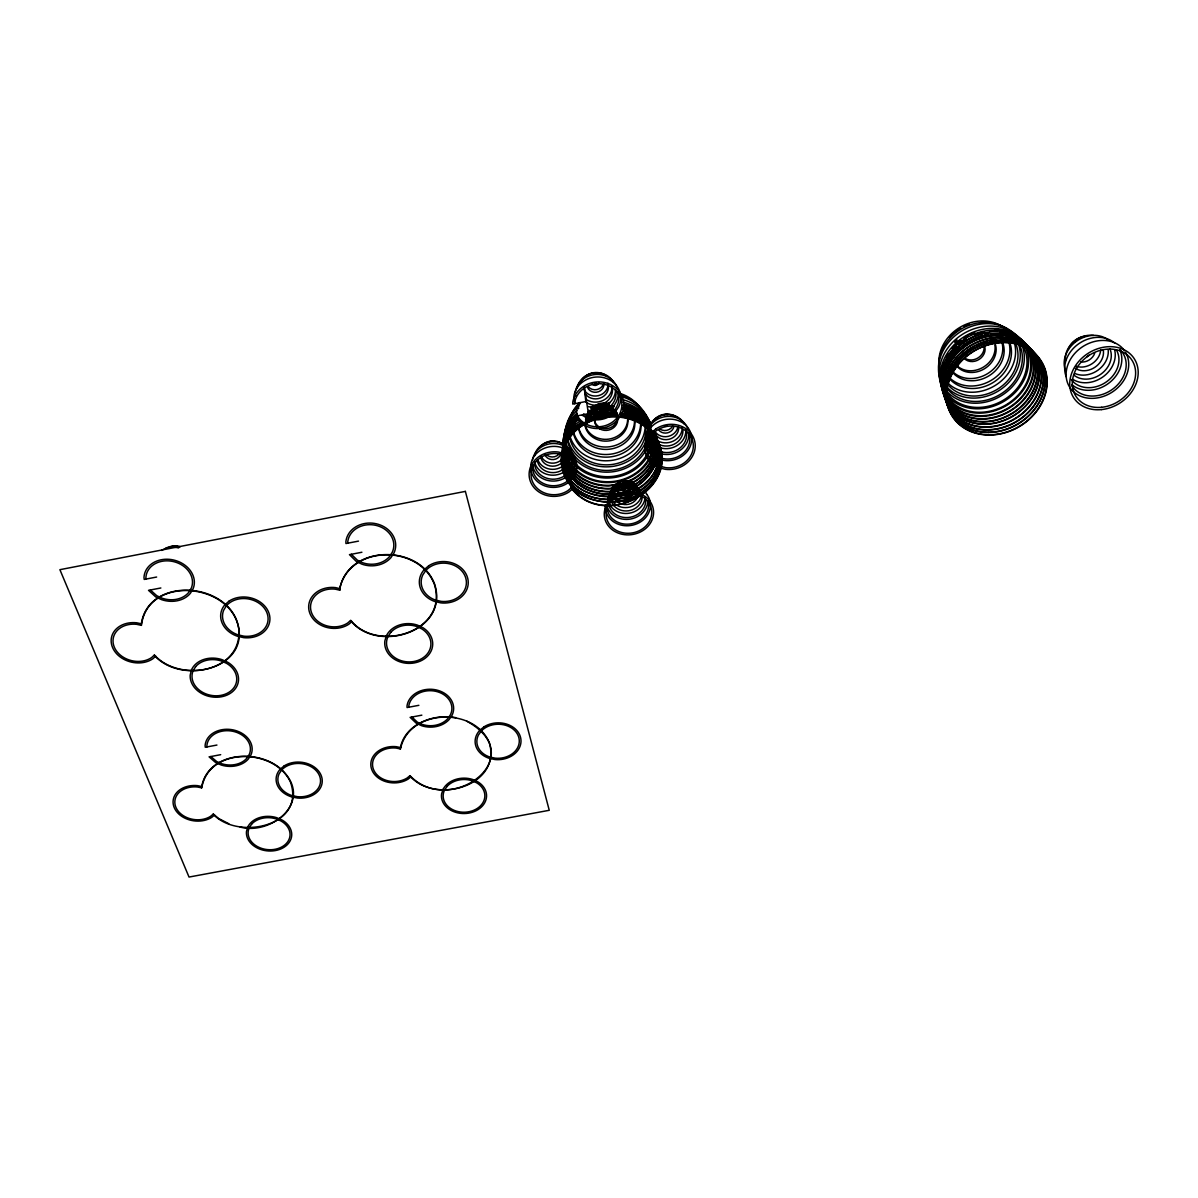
<?xml version="1.0" encoding="UTF-8"?>
<svg xmlns="http://www.w3.org/2000/svg" width="1198" height="1198" viewBox="0 0 1198 1198"><rect width="100%" height="100%" fill="white"/><g stroke="black" fill="none" stroke-linecap="round" stroke-linejoin="round"><path stroke-width="1.5" d="M201.474 787.805C207.314 750.173 263.365 747.477 285.064 773.204C311.27 803.304 270.673 835.395 240.109 827.054M575.429 392.135L575.459 391.357A21.564 19.602 -7.3 0 1 594.717 374.57A21.564 19.602 -7.3 0 1 616.955 386.939M575.879 396.493L575.909 395.714M339.633 590.15C346.417 544.626 419.42 543.023 434.634 584.145C449.714 631.211 377.699 654.273 350.52 620.549M400.192 748.915C404.1 724.281 433.421 713.379 455.689 717.647M571.206 480.069L571.296 487.766L567.897 490.641A23.271 20.606 -3.5 0 1 531.642 479.185A23.271 20.606 -3.5 0 1 557.939 453.713L562.686 454.896C561.757 443.38 568.795 428.165 580.161 421.037M564.048 440.505L564.498 437.21A46.797 41.765 -7.8 0 1 569.155 426.907M563.764 443.065C542.934 512.4 655.98 525.053 661.146 458.19M563.644 445.491C546.992 532.855 694.541 511.022 653.494 431.639M562.686 454.896C570.398 408.099 647.16 402.603 660.203 448.965M656.145 444.982L657.148 449.804M659.484 453.458C657.298 508.865 564.228 512.714 561.817 455.45M660.353 455.974C658.106 511.92 564.093 515.814 561.622 457.995M563.839 444.159L568.646 433.496L575.295 425.53M563.24 446.495L568.151 435.623L576.058 426.159L581.449 422.31M563.614 446.569L568.496 435.787L576.343 426.398M563.045 448.621L568.017 437.659L575.998 428.09L582.707 423.313M563.419 448.711L568.346 437.824L576.268 428.345L583.037 423.523M562.925 450.867C574.486 411.827 634.056 403.621 655.755 438.049M585.508 419.435L598.626 414.358L616.745 412.756L611.519 412.217L598.521 414.014L586.421 418.776L585.747 421.606L598.805 416.17L617.299 414.568L611.819 414.029L598.701 415.841L586.466 420.648L585.403 421.411L585.642 423.658M649.915 424.961L652.625 421.097A19.003 16.967 -12.4 0 1 684.268 424.002M649.436 429.528L647.819 431.834A23.211 20.666 -12.3 0 0 653.584 456.303L658.601 459.044A23.211 20.666 -12.3 0 0 688.491 449.654A23.211 20.666 -12.3 0 0 682.126 422.46A23.211 20.666 -12.3 0 0 651.128 427.132L650.274 428.45L645.887 422.594L635.824 415.691L623.963 411.438M636.243 418.132C641.724 421.367 650.319 427.671 651.832 432.104C644.449 422.295 632.439 416.14 620.339 414.882M155.74 656.175L152.79 658.825A24.978 19.857 13.1 0 1 112.732 647.908A24.978 19.857 13.1 0 1 136.722 622.795L141.454 623.829M351.957 621.552L348.813 624.248A24.559 20.411 7 0 1 309.758 613.077A24.559 20.411 7 0 1 335.41 587.604L340.052 588.667M590.899 410.914L591.288 408.533L597.877 406.436L609.003 404.445L609.348 406.841M587.904 416.365C586.166 411.019 613.81 403.891 613.84 410.734M572.434 489.054L569.005 491.974A25.173 22.283 -3.5 0 1 529.786 479.574A25.173 22.283 -3.5 0 1 558.238 452.02L562.925 453.203M214.532 815.029L211.702 817.395A23.241 17.7 7.9 0 1 174.399 808.006A23.241 17.7 7.9 0 1 197.385 785.633L201.803 786.502M612.373 487.122L615.952 484.112A18.584 16.293 -8.4 0 1 629.893 480.967L631.675 481.416L632.993 485.445L621.792 489.757L609.707 491.435A47.426 42.274 -7.8 0 1 569.155 471.563L564.378 461.544L562.686 450.628M411.124 776.708L408.129 779.119A22.987 18.18 2.2 0 1 371.709 769.475A22.987 18.18 2.2 0 1 396.283 746.683L400.611 747.582M577.706 425.44L581.779 422.535M645.722 499.296A18.659 16.338 -8.4 0 1 623.844 517.416A18.659 16.338 -8.4 0 1 610.276 494.864L612.882 491L612.987 486.598L618.138 485.894L617.973 484.741L619.74 483.872L619.441 481.731L624.787 480.158M591.288 408.533L597.742 406.002L609.003 404.445M588.008 414.059L587.784 412.142L597.937 407.994L610.501 406.257A47.875 42.694 -7.8 0 1 614.11 406.317M588.158 412.292L598.057 408.398L610.486 406.691A47.426 42.274 -7.8 0 1 614.065 406.736M587.619 413.849L598.101 409.731L613.466 408.248M586.556 416.964C595.631 412.756 605.978 409.776 615.892 410.944M631.675 481.416L626.329 483.468L626.165 482.315L623.559 482.659L623.26 480.503L619.441 481.731M582.303 415.317L587.499 418.147A23.586 21.414 -7.3 0 0 615.308 411.798L618.587 407.021A23.586 21.414 -7.3 0 0 604.226 377.774A23.586 21.414 -7.3 0 0 574.022 395.46L574.666 403.711L574.711 402.303A23.78 21.534 -7.3 0 1 605.155 384.498A23.78 21.534 -7.3 0 1 619.636 413.909L616.311 418.701A23.78 21.534 -7.3 0 1 588.293 425.095C581.689 422.37 575.459 416.769 576.687 408.922L578.619 408.548L578.155 404.145L580.356 403.711M156.638 577.032L144.209 579.428L143.985 577.586A25.443 20.755 13.9 0 1 173.47 559.975A25.443 20.755 13.9 0 1 193.178 588.562L190.407 593.265A25.443 20.755 13.9 0 1 161.76 599.719L155.815 596.993L148.522 590.344L160.861 587.978M358.487 541.122L345.952 543.533L345.878 541.661A25.023 21.339 6.8 0 1 376.457 523.811A25.023 21.339 6.8 0 1 394.022 552.892L390.907 557.669A25.023 21.339 6.8 0 1 361.976 564.183L356.255 561.398L349.472 554.644L361.901 552.248M418.866 705.322L407.065 707.539L407.021 705.892A23.391 18.943 1.4 0 1 436.042 689.883A23.391 18.943 1.4 0 1 451.931 715.506L448.936 719.773A23.391 18.943 1.4 0 1 421.666 725.733L416.365 723.307L410.135 717.362L421.846 715.161M216.943 745.051L205.262 747.253L205.113 745.635A23.631 18.449 7.9 0 1 233.041 729.881A23.631 18.449 7.9 0 1 250.921 754.98L248.226 759.158A23.631 18.449 7.9 0 1 221.301 765.058L215.79 762.677L209.096 756.866L220.687 754.68M563.764 463.881L568.631 474.094L576.283 482.719A48.324 43.053 -7.8 0 0 609.932 494.325L609.977 494.325C640.81 495.313 670.041 461.02 653.853 431.744M621.373 413.22C634.67 414.942 646.74 422.909 654.303 433.931M621.208 413.565L634.536 417.533M621.702 415.362C635.03 417.099 647.13 425.065 654.707 436.117M636.048 484.426L630.882 483.138A20.755 18.165 -8.4 0 0 611.294 490.012L609.917 491.959L610.171 493.98M635.15 486.133L630.507 484.98A18.659 16.338 -8.4 0 0 612.897 491.15M562.85 448.037L568.361 450.807A23.091 20.501 -3.5 0 1 571.641 479.619L567.283 483.333A23.091 20.501 -3.5 0 1 537.677 481.806A23.091 20.501 -3.5 0 1 534.652 455.614A23.091 20.501 -3.5 0 1 563.21 448.052L563.27 448.157M588.233 406.541L593.01 407.784A19.303 17.566 -7.3 0 0 607.326 404.52L611.01 401.33A19.303 17.566 -7.3 0 0 615.502 389.949M588.667 410.345L593.474 411.588A19.393 17.626 -7.3 0 0 607.85 408.293L611.549 405.104A19.393 17.626 -7.3 0 0 615.997 392.15M623.439 409.252L635.15 413.46L645.108 420.288L650.963 427.252M623.349 409.581L634.97 413.744L644.853 420.528L650.754 427.551L650.394 425.619L651.727 423.733A21.22 18.928 -12.4 0 1 671.779 416.59A21.22 18.928 -12.4 0 1 687.757 428.48M623.844 411.827L635.599 416.035L644.15 421.891M228.788 823.73L218.635 818.504L213.334 814.011L210.548 816.347A21.489 16.368 7.9 0 1 176.061 807.677A21.489 16.368 7.9 0 1 197.296 786.981L201.773 787.865C208.467 746.803 274.102 747.462 290.38 781.86C306.269 826.246 237.908 840.711 213.139 814.176M563.015 449.894L567.178 452.125A21.235 18.839 -3.5 0 1 573.108 474.408L570.203 478.601A21.235 18.839 -3.5 0 1 545.165 484.247A21.235 18.839 -3.5 0 1 532.781 464.36M562.895 445.207L563.24 444.173L560.874 442.901A18.913 16.832 -3.4 0 0 534.458 456.079M583.516 413.969L588.278 416.56A21.684 19.677 -7.3 0 0 611.235 413.175A21.684 19.677 -7.3 0 0 618.183 392.899M658.121 458.849L660.577 466.366M466.921 721.271C532.361 757.361 449.654 817.62 410.001 775.66L407.05 778.056A21.25 16.802 2.2 0 1 373.372 769.131A21.25 16.802 2.2 0 1 396.104 748.061L400.476 748.975C408.503 708.872 474.363 706.266 489.443 742.94C501.498 786.128 435.039 804.981 409.806 775.825M154.243 655.201C181.617 686.604 255.114 668.08 236.231 619.231C219.698 580.371 146.426 578.679 141.139 625.296M571.296 487.766C605.948 532.226 688.101 485.085 653.764 433.332M571.057 487.96C605.289 532.376 688.506 485.729 653.958 434.11M650.394 426.203L644.15 418.761A47.426 42.274 -7.8 0 0 622.9 407.934M647.923 425.664L650.274 428.45M652.895 433.376L655.051 435.937M651.053 425.095L643.715 416.335A47.291 42.2 -7.8 0 0 622.526 405.538M650.679 425.844L644.479 418.461A47.875 42.694 -7.8 0 0 623.02 407.53M210.848 756.537L216.748 761.584L221.855 763.77A21.849 17.057 7.9 0 0 246.758 758.319L249.259 754.455A21.849 17.057 7.9 0 0 232.712 731.259A21.849 17.057 7.9 0 0 206.88 745.8L206.999 746.923M150.394 589.985L156.818 595.75L162.329 598.281A23.526 19.183 13.9 0 0 188.82 592.306L191.381 587.948A23.526 19.183 13.9 0 0 173.156 561.518A23.526 19.183 13.9 0 0 145.886 577.795L146.036 579.068M411.902 717.018L417.398 722.184L422.31 724.431A21.639 17.521 1.4 0 0 447.543 718.905L450.313 714.966A21.639 17.521 1.4 0 0 435.608 691.276A21.639 17.521 1.4 0 0 408.788 706.071L408.803 707.224M351.358 554.285L357.333 560.14L362.635 562.716A23.136 19.737 6.8 0 0 389.41 556.696L392.27 552.278A23.136 19.737 6.8 0 0 376.022 525.383A23.136 19.737 6.8 0 0 347.749 541.885L347.809 543.173M578.155 404.145L579.203 405.897M564.438 456.483L569.14 466.366A46.677 41.69 -7.8 0 0 609.063 485.969L620.953 484.321L632.095 480.024A46.677 41.69 -7.8 0 0 655.935 443.859L654.617 433.062M563.929 461.649L570.128 473.465L570.338 478.406M654.048 431.894L655.546 435.308L656.863 446.24L654.992 457.157A47.291 42.2 -7.8 0 1 632.709 482.854L621.433 487.212L609.378 488.874A47.291 42.2 -7.8 0 1 568.93 469.032L564.168 459.029L562.761 449.954M565.231 453.892L564.408 450.463L565.142 456.782A12.384 11.037 -3.4 0 1 552.622 466.202A12.384 11.037 -3.4 0 1 540.627 456.528M584.354 387.268L588.413 413.684L575.429 416.215L581.839 423.613L587.484 426.698A25.712 23.286 -7.3 0 0 617.794 419.779L621.373 414.598A25.712 23.286 -7.3 0 0 605.724 382.776A25.712 23.286 -7.3 0 0 572.794 402.049L572.734 404.085L585.822 401.54L584.205 387.343M655.815 442.302L653.539 431.175M658.421 456.977L657.238 452.245M651.832 432.104L652.251 434.365M650.514 428.09L650.978 430.561M640.196 493.516L640.586 495.882M639.867 493.336L638.744 488.29L637.576 487.586A22.702 19.827 -8.4 0 0 610.486 493.696L608.06 497.245L608.524 505.167M636.782 489.084L635.629 484.321L633.547 485.579M562.506 452.485L564.108 463.791L568.945 473.929L576.538 482.495A47.995 42.769 -7.8 0 0 609.977 494.01C637.501 494.235 664.441 468.074 656.848 439.741M562.027 452.769C561.802 518.12 671.958 505.556 657.702 442.272M562.027 457.98C565.471 523.346 675.971 505.631 658.121 442.167M563.704 446.105L565.127 456.303L569.754 466.037A45.958 41.046 -7.8 0 0 609.063 485.34L620.789 483.722L631.75 479.5A45.958 41.046 -7.8 0 0 655.216 443.874L653.913 433.242M563.345 449.445L564.647 458.909L569.35 468.807A46.797 41.765 -7.8 0 0 609.378 488.44L621.313 486.792L632.469 482.48A46.797 41.765 -7.8 0 0 654.527 457.052L656.369 446.255L655.051 435.428M617.299 414.568L617.629 416.814M616.745 412.756L617.075 414.897M616.521 413.085L616.146 410.644C605.619 409.252 594.897 412.426 585.582 417.174L585.867 419.629M613.121 408.548L612.852 406.646L609.932 406.332M608.374 404.984L608.21 403.756L597.712 405.209L591.887 407.5L592.037 408.728M609.932 494.325L610.276 496.99M656.444 437.644C664.036 465.917 637.171 492.049 609.692 491.824A47.875 42.694 -7.8 0 1 568.75 471.772L567.702 460.002M655.995 437.764L657.328 448.711L655.456 459.658A47.426 42.274 -7.8 0 1 633.098 485.4M562.97 445.536L563.135 447.498L564.018 437.105A47.291 42.2 -7.8 0 1 576.268 417.623M648.193 429.812A40.822 36.644 -7.8 0 1 612.478 466.441A40.822 36.644 -7.8 0 1 568.151 440.864M568.062 421.831A40.822 36.644 -7.8 0 1 578.634 404.969M620.19 394.951A40.822 36.644 -7.8 0 1 644.719 414.298M648.582 428.495A40.987 36.734 -7.8 0 1 612.957 470.02A40.987 36.734 -7.8 0 1 567.403 439.696M627.647 417.922A21.654 19.497 -7.8 0 1 608.973 440.924A21.654 19.497 -7.8 0 1 584.759 423.837M627.632 419.54A21.624 19.468 -7.8 0 1 608.719 439.127A21.624 19.468 -7.8 0 1 585.208 425.41M615.922 412.846A11.591 10.438 -7.8 0 1 608.764 428.285A11.591 10.438 -7.8 0 1 594.283 418.491M645.797 426.248A38.546 34.592 -7.8 0 1 612.193 464.465A38.546 34.592 -7.8 0 1 569.499 436.776M634.73 420.199A28.363 25.502 -7.8 0 1 609.168 449.235A28.363 25.502 -7.8 0 1 578.364 426.278M634.521 421.187A28.288 25.457 -7.8 0 1 609.767 446.734A28.288 25.457 -7.8 0 1 579.023 428.839M650.694 429.902A42.948 38.501 -7.8 0 1 613.196 471.727A42.948 38.501 -7.8 0 1 565.755 441.628M565.097 433.257A42.948 38.501 -7.8 0 1 577.601 407.14M621.343 396.598A42.948 38.501 -7.8 0 1 649.556 423.283A45.958 41.046 -7.8 0 0 638.609 411.738M651.083 430.921A43.158 38.621 -7.8 0 1 613.81 476.25A43.158 38.621 -7.8 0 1 565.636 442.706M653.015 434.125A44.685 39.998 -7.8 0 1 613.99 477.568A44.685 39.998 -7.8 0 1 564.632 446.33M563.914 439.381A44.685 39.998 -7.8 0 1 576.957 410.48M622.226 399.443A44.685 39.998 -7.8 0 1 650.739 423.912M652.925 432.523A44.865 40.103 -7.8 0 1 615.458 481.147A44.865 40.103 -7.8 0 1 564.408 446.495M570.143 422.639A44.865 40.103 -7.8 0 1 577.316 414.029M635.314 408.323A44.865 40.103 -7.8 0 1 648.238 421.127M653.853 432.313A45.824 40.957 -7.8 0 1 625.221 479.47A45.824 40.957 -7.8 0 1 569.514 463.312L564.902 453.593L563.27 443.035A45.824 40.957 -7.8 0 1 576.642 413.43M623.065 402.109A45.824 40.957 -7.8 0 1 650.843 423.852M563.854 440.325A45.958 41.046 -7.8 0 1 564.528 436.746M564.992 434.994A45.958 41.046 -7.8 0 1 569.559 424.856M572.389 420.887A45.958 41.046 -7.8 0 1 575.714 417.189M591.183 406.961A45.958 41.046 -7.8 0 1 609.812 403.082M623.484 404.699A45.958 41.046 -7.8 0 1 631.466 407.575M632.948 408.308A45.958 41.046 -7.8 0 1 635.853 409.926M564.228 439.576A47.426 42.274 -7.8 0 1 568.092 430.561M568.945 429.139A47.426 42.274 -7.8 0 1 576.523 420.049M562.805 443.919A46.677 41.69 -7.8 0 1 576.388 415.586M597.577 404.115A46.677 41.69 -7.8 0 1 604.526 402.798M623.694 404.07A46.677 41.69 -7.8 0 1 650.185 422.984M570.053 425.545A46.797 41.765 -7.8 0 1 576.627 417.937M624.068 406.392A46.797 41.765 -7.8 0 1 649.75 424.002M563.779 439.486A47.875 42.694 -7.8 0 1 576.193 419.764M563.959 441.583A47.995 42.769 -7.8 0 1 575.16 423.029M563.629 441.553A48.324 43.053 -7.8 0 1 578.814 419.375M618.168 391.926A21.564 19.602 -7.3 0 1 613.211 406.332L609.093 409.866A21.564 19.602 -7.3 0 1 587.784 412.142M640.975 422.774A34.233 30.759 -7.8 0 1 611.145 456.797A34.233 30.759 -7.8 0 1 573.213 432.134M640.66 423.418A34.128 30.699 -7.8 0 1 610.8 454.162A34.128 30.699 -7.8 0 1 573.707 432.658M645.228 425.904A38.366 34.487 -7.8 0 1 611.654 460.406A38.366 34.487 -7.8 0 1 569.978 436.297M569.904 418.387A38.366 34.487 -7.8 0 1 579.847 402.513M620.474 393.573A38.366 34.487 -7.8 0 1 639.433 407.11M640.436 408.653A38.366 34.487 -7.8 0 1 642.203 411.857M603.912 383.659A8.476 7.742 -7.4 0 1 587.544 387.418M602.834 385.157A8.461 7.712 -7.4 0 1 588.293 386.699M598.82 382.596A3.714 3.384 -7.4 0 1 592.141 384.124M612.073 386.969A16.263 14.81 -7.3 0 1 603.403 400.282A16.263 14.81 -7.3 0 1 586.646 399.743M581.06 381.503A16.263 14.81 -7.3 0 1 606.248 375.723M608.419 386.056A12.639 11.516 -7.3 0 1 600.213 398.08A12.639 11.516 -7.3 0 1 585.567 394.277M577.211 387.912A19.303 17.566 -7.3 0 1 593.609 372.982A19.303 17.566 -7.3 0 1 613.705 382.551M611.968 386.19A16.308 14.855 -7.3 0 1 605.05 402.708A16.308 14.855 -7.3 0 1 585.867 402.094M608 383.225A12.594 11.486 -7.4 0 1 598.266 395.684A12.594 11.486 -7.4 0 1 583.696 388.811M594.313 373.087A12.594 11.486 -7.4 0 1 597.607 373.132M596.14 382.866A3.699 3.384 -7.4 0 1 595.211 383.075M1125.581 352.332A32.945 27.09 -33.1 0 1 1095.856 398.125A32.945 27.09 -33.1 0 1 1070.742 358.846A32.945 27.09 -33.1 0 1 1124.637 350.834M1108.165 349.606A22.612 18.689 -33.5 0 1 1098.012 370.137A22.612 18.689 -33.5 0 1 1075.025 373.536M1065.471 361.017A22.612 18.689 -33.5 0 1 1093.624 335.44M1089.177 354.982A11.74 9.719 -33.8 0 1 1086.781 356.854M1074.351 342.074A11.74 9.719 -33.8 0 1 1076.762 340.172M1103.178 349.606A17.581 14.526 -33.5 0 1 1094.897 367.292A17.581 14.526 -33.5 0 1 1075.355 368.22M1100.707 349.921A17.491 14.481 -33.7 0 1 1076.238 366.303M1068.302 349.412A17.491 14.481 -33.7 0 1 1085.103 336.234M1094.732 353.215A11.785 9.749 -33.7 0 1 1080.596 361.961M1119.711 349.636A30.07 24.784 -33.3 0 1 1108.42 383.45A30.07 24.784 -33.3 0 1 1071.955 384.693M1066.295 376.906A30.07 24.784 -33.3 0 1 1078.859 343.661A30.07 24.784 -33.3 0 1 1114.799 343.182M1116.341 349.816A27.045 22.283 -33.3 0 1 1105.455 382.521A27.045 22.283 -33.3 0 1 1071.132 379.407M1114.784 350.505A26.88 22.193 -33.4 0 1 1102.549 377.16A26.88 22.193 -33.4 0 1 1073.049 379.466M1065.606 370.736A26.88 22.193 -33.4 0 1 1076.089 341.52A26.88 22.193 -33.4 0 1 1107.791 339.633M1109.842 348.723A22.717 18.749 -33.4 0 1 1100.977 374.105A22.717 18.749 -33.4 0 1 1073.603 374.884M1120.325 349.831A30.279 24.888 -33.1 0 1 1112.687 389.14A30.279 24.888 -33.1 0 1 1071.731 385.486M1014.796 341.131A50.975 43.038 -30.3 0 1 1039.4 395.849A50.975 43.038 -30.3 0 1 976.49 428.57A50.975 43.038 -30.3 0 1 947.903 375.932M948.546 374.285A50.975 43.038 -30.3 0 1 953.743 364.671M954.806 363.159A50.975 43.038 -30.3 0 1 975.007 345.952M976.505 345.204A50.975 43.038 -30.3 0 1 987.541 341.116M989.144 340.711A50.975 43.038 -30.3 0 1 995.673 339.618M1000.54 339.319A50.975 43.038 -30.3 0 1 1013.104 340.681M944.833 382.042A50.376 42.574 -30.4 0 1 1019.109 341.475A50.376 42.574 -30.4 0 1 1019.124 415.766A50.376 42.574 -30.4 0 1 944.833 395.22M1014.571 342.314A51.514 43.457 -30.2 0 1 1029.307 414.957A51.514 43.457 -30.2 0 1 948.502 407.41A51.514 43.457 -30.2 0 1 1000.255 340.981M1003.729 340.936A51.514 43.457 -30.2 0 1 1012.834 341.924M1020.711 341.145A49.852 42.17 -30.4 0 1 1014.047 415.227A49.852 42.17 -30.4 0 1 943.44 389.44M943.605 381.219A49.852 42.17 -30.4 0 1 946.645 369.673M947.319 368.071A49.852 42.17 -30.4 0 1 1002.816 335.65M1006.335 336.099A49.852 42.17 -30.4 0 1 1019.258 340.352M1018.435 343.976A42.394 36.12 -31.1 0 1 998.563 390.862A42.394 36.12 -31.1 0 1 947.528 387.763M939.112 371.155A42.394 36.12 -31.1 0 1 961.859 328.671A42.394 36.12 -31.1 0 1 1009.6 330.977M1015.829 343.796A40.028 34.098 -31.1 0 1 998.084 388.826A40.028 34.098 -31.1 0 1 949.295 386.25M1010.079 343.512A35.551 30.324 -31.2 0 1 993.022 382.581A35.551 30.324 -31.2 0 1 950.448 379.766M1002.651 342.493A29.456 25.143 -31.3 0 1 989.383 375.558A29.456 25.143 -31.3 0 1 953.593 373.506M1009.001 342.688A35.446 30.264 -31.3 0 1 990.746 380.62A35.446 30.264 -31.3 0 1 949.101 377.325M949.475 337.716A35.446 30.264 -31.3 0 1 960.706 328.072M964.001 326.335A35.446 30.264 -31.3 0 1 969.227 324.314M1014.571 343.601A39.848 33.993 -31.2 0 1 994.909 385.636A39.848 33.993 -31.2 0 1 948.516 383.719M939.322 366.858A39.848 33.993 -31.2 0 1 959.478 327.623A39.848 33.993 -31.2 0 1 1003.639 327.533M1027.345 347.18A47.725 40.462 -30.6 0 1 1007.952 408.114A47.725 40.462 -30.6 0 1 945.267 395.669M944.518 394.097A47.725 40.462 -30.6 0 1 942.721 389.08M941.957 385.606A47.725 40.462 -30.6 0 1 944.608 363.608M945.986 360.538A47.725 40.462 -30.6 0 1 956.259 346.492M958.894 344.081A47.725 40.462 -30.6 0 1 966.202 338.794M974.244 334.736A47.725 40.462 -30.6 0 1 979.35 332.954M981.057 332.475A47.725 40.462 -30.6 0 1 984.516 331.696M989.758 330.977A47.725 40.462 -30.6 0 1 996.646 330.858M1004.972 332.086A47.725 40.462 -30.6 0 1 1022.763 341.729M1030.31 349.382A49.253 41.69 -30.5 0 1 1007.563 415.691A49.253 41.69 -30.5 0 1 943.59 392.3M943.23 390.503A49.253 41.69 -30.5 0 1 960.736 347.705M962.159 346.522A49.253 41.69 -30.5 0 1 981.851 336.219M983.618 335.74A49.253 41.69 -30.5 0 1 987.182 334.931M990.806 334.362A49.253 41.69 -30.5 0 1 1003.235 334.392M1008.312 335.335A49.253 41.69 -30.5 0 1 1026.656 345.264M1029.441 348.932A48.609 41.181 -30.6 0 1 1010.558 410.39A48.609 41.181 -30.6 0 1 946.675 399.833M945.836 398.275A48.609 41.181 -30.6 0 1 942.467 388.047M942.452 375.303A48.609 41.181 -30.6 0 1 944.563 367.232M945.177 365.645A48.609 41.181 -30.6 0 1 950.119 356.465M951.137 355.027A48.609 41.181 -30.6 0 1 982.3 333.957M984.052 333.538A48.609 41.181 -30.6 0 1 989.383 332.61M999.926 332.445A48.609 41.181 -30.6 0 1 1006.664 333.568M1008.282 334.002A48.609 41.181 -30.6 0 1 1026.042 344.665M1028.962 348.289A48.474 41.091 -30.6 0 1 986.373 416.05A48.474 41.091 -30.6 0 1 946.794 357.588A48.474 41.091 -30.6 0 1 1026.926 345.279M945.387 398.515A49.118 41.616 -30.6 0 1 993.367 331.816A49.118 41.616 -30.6 0 1 1027.57 394.936A49.118 41.616 -30.6 0 1 946.24 400.087M1025.832 346.776A46.602 39.549 -30.7 0 1 1006.829 404.34A46.602 39.549 -30.7 0 1 946.48 395.639M941.568 370.362A46.602 39.549 -30.7 0 1 943.455 363.114M946.24 356.854A46.602 39.549 -30.7 0 1 947.932 353.949M951.946 348.453A46.602 39.549 -30.7 0 1 960.796 340.082M963.701 338.061A46.602 39.549 -30.7 0 1 968.254 335.38M969.811 334.586A46.602 39.549 -30.7 0 1 974.693 332.52M994.909 329.375A46.602 39.549 -30.7 0 1 998.234 329.675M1003.04 330.573A46.602 39.549 -30.7 0 1 1011.711 333.793M1019.109 338.779A46.602 39.549 -30.7 0 1 1021.624 341.22M1026.686 346.252A47.591 40.388 -30.7 0 1 1008.162 404.49A47.591 40.388 -30.7 0 1 946.645 397.616M943.155 391.551A47.591 40.388 -30.7 0 1 965.348 336.009A47.591 40.388 -30.7 0 1 1024.679 343.302M1025.263 346.536A46.408 39.429 -30.8 0 1 1004.733 400.896A46.408 39.429 -30.8 0 1 946.63 394.996M942.197 387.718A46.408 39.429 -30.8 0 1 963.806 333.493A46.408 39.429 -30.8 0 1 1021.669 340.606M1023.826 347.285A44.82 38.081 -30.8 0 1 1002.352 400.776A44.82 38.081 -30.8 0 1 945.956 391.387M954.626 342.254A44.82 38.081 -30.8 0 1 957.097 339.992M1021.834 344.799A44.596 37.947 -31 0 1 1000.659 396.104A44.596 37.947 -31 0 1 945.641 389.904M940.73 381.353A44.596 37.947 -31 0 1 962.937 330.244A44.596 37.947 -31 0 1 1017.716 337.581M1019.333 344.23A42.559 36.21 -31 0 1 999.791 394.651A42.559 36.21 -31 0 1 946.3 387.463M984.202 345.234A12.055 10.303 -31.4 0 1 979.41 359.22A12.055 10.303 -31.4 0 1 964.39 358.561M984.037 346.252A12.025 10.288 -31.5 0 1 978.452 357.648A12.025 10.288 -31.5 0 1 965.618 358.651M995.134 343.586A22.492 19.213 -31.4 0 1 984.666 368.625A22.492 19.213 -31.4 0 1 957.516 366.902M994.924 345.249A22.448 19.198 -31.4 0 1 981.956 367.936A22.448 19.198 -31.4 0 1 956.558 365.24M1001.798 341.924A29.366 25.098 -31.4 0 1 988.036 373.357A29.366 25.098 -31.4 0 1 953.533 372.428M673.89 426.683A8.341 7.473 -12.5 0 1 667.406 432.882A8.341 7.473 -12.5 0 1 658.87 430.112M672.677 426.024A8.326 7.458 -12.5 0 1 659.813 428.944M667.271 425.709A3.654 3.28 -12.5 0 1 664.546 426.323M677.843 427.207A12.399 11.096 -12.5 0 1 668.214 436.386A12.399 11.096 -12.5 0 1 655.546 432.283M656.399 418.686A12.399 11.096 -12.5 0 1 668.095 414.538M682.216 426.847A15.993 14.301 -12.5 0 1 673.441 441.029A15.993 14.301 -12.5 0 1 655.935 439.801L653.18 437.135A15.993 14.301 -12.5 0 1 650.454 430.232M652.64 421.711A15.993 14.301 -12.5 0 1 676.81 417.204M678.682 427.222A12.444 11.126 -12.5 0 1 668.813 439.337A12.444 11.126 -12.5 0 1 654.647 432.688M688.82 433.302A21.22 18.928 -12.4 0 1 658.556 452.964L653.973 450.448A21.22 18.928 -12.4 0 1 648.702 428.03M686.184 430.606A19.078 17.012 -12.4 0 1 679.685 448.232A19.078 17.012 -12.4 0 1 659.484 451.212L655.351 448.951A19.078 17.012 -12.4 0 1 649.975 430.187M685.825 429.693A19.003 16.967 -12.4 0 1 658.735 447.303L654.632 445.057A19.003 16.967 -12.4 0 1 648.373 429.258M682.92 430.007A16.053 14.346 -12.4 0 1 674.1 444.218A16.053 14.346 -12.4 0 1 656.534 442.99L653.764 440.325A16.053 14.346 -12.4 0 1 651.023 433.406M688.76 432.942A21.324 18.988 -12.3 0 1 682.695 453.623A21.324 18.988 -12.3 0 1 659.409 457.516L654.797 455A21.324 18.988 -12.3 0 1 649.511 432.508M628.261 483.258A12.175 10.677 -8.4 0 1 636.003 499.716A12.175 10.677 -8.4 0 1 615.547 499.536A12.175 10.677 -8.4 0 1 625.086 483.228M650.484 505.316A22.702 19.827 -8.4 0 1 626.749 525.772A22.702 19.827 -8.4 0 1 605.275 504.957M646.531 493.995A22.702 19.827 -8.4 0 1 650.424 503.594M647.863 500.659A20.755 18.165 -8.4 0 1 630.672 519.004A20.755 18.165 -8.4 0 1 607.715 508.102M645.198 491.614A20.755 18.165 -8.4 0 1 646.695 494.46M647.998 500.659A20.86 18.225 -8.4 0 1 631.376 523.781A20.86 18.225 -8.4 0 1 607.116 508.237M607.73 501.887A20.86 18.225 -8.4 0 1 608.973 498.847L611.908 494.699A20.86 18.225 -8.4 0 1 639.927 490.611M632.903 485.475A8.146 7.158 -8.4 0 1 628.007 494.804A8.146 7.158 -8.4 0 1 617.614 490.836M628.381 486.014A3.564 3.145 -8.4 0 1 621.343 485.954M628.231 484.396A3.564 3.145 -8.4 0 1 628.426 485.19M637.71 489.533A12.13 10.647 -8.4 0 1 628.216 501.138A12.13 10.647 -8.4 0 1 614.274 494.819M642.188 495.553A15.709 13.762 -8.4 0 1 619.875 509.869A15.709 13.762 -8.4 0 1 617.614 486.148L625.266 483.453L629.384 483.498A15.709 13.762 -8.4 0 1 636.737 486.313M645.108 496.676A18.584 16.293 -8.4 0 1 627.303 513.433A18.584 16.293 -8.4 0 1 608.105 499.222M641.439 495.837A15.649 13.732 -8.4 0 1 625.341 507.608A15.649 13.732 -8.4 0 1 610.531 495.568M564.887 453.772A12.339 11.007 -3.4 0 1 554.015 463.102A12.339 11.007 -3.4 0 1 541.226 456.303M545.434 443.38A12.339 11.007 -3.4 0 1 554.644 441.283M560.919 453.263A8.311 7.413 -3.4 0 1 553.596 459.553A8.311 7.413 -3.4 0 1 544.97 454.97M558.957 454.177A8.281 7.398 -3.4 0 1 547.336 455.42M565.097 445.162A18.913 16.832 -3.4 0 1 570.383 465.064L567.807 468.822A18.913 16.832 -3.4 0 1 548.609 474.767A18.913 16.832 -3.4 0 1 534.622 461.919M563.24 447.228A15.978 14.226 -3.4 0 1 567.732 464.045L565.546 467.22A15.978 14.226 -3.4 0 1 548.639 472.102A15.978 14.226 -3.4 0 1 537.273 460.167M538.097 460.496A15.918 14.196 -3.4 0 0 552.533 469.346A15.918 14.196 -3.4 0 0 567.448 460.781L568.631 457.232A15.918 14.196 -3.4 0 0 565.83 446.674M538.965 448.501A15.918 14.196 -3.4 0 1 562.97 444.009M532.451 464.659A21.115 18.779 -3.4 0 0 547.471 480.383A21.115 18.779 -3.4 0 0 569.799 473.959L572.674 469.766A21.115 18.779 -3.4 0 0 566.774 447.573L562.072 445.042A21.115 18.779 -3.4 0 0 532.556 459.762M565.426 449.085A18.988 16.877 -3.4 0 1 570.742 469.032L568.151 472.806A18.988 16.877 -3.4 0 1 548.07 478.586A18.988 16.877 -3.4 0 1 534.563 464.435M164.785 548.894A16.098 13.223 14.3 0 1 179.071 546.797M161.655 550.436A19.123 15.679 14.2 0 1 178.622 547.95M170.895 546.677A12.474 10.258 14.4 0 1 180.344 546.737M175.702 546.543A8.371 6.888 14.4 0 1 177.858 546.558M238.911 629.729C241.562 672.842 179.161 682.65 154.437 655.006L151.517 657.642A23.106 18.359 13.1 0 1 114.484 647.549A23.106 18.359 13.1 0 1 136.662 624.323L141.454 625.371C147.354 574.516 232.427 582.243 238.911 629.729M340.187 586.571L339.947 590.225L335.245 589.161A22.717 18.883 7 0 0 311.54 612.717A22.717 18.883 7 0 0 347.645 623.035L350.744 620.369C377.729 653.913 449.325 631.017 434.335 584.22C419.195 544.835 351.733 544.431 340.187 586.571M191.306 670.311L190.183 675.268A24.334 19.423 9.9 0 0 225.344 695.753A24.334 19.423 9.9 0 0 227.68 662.209L221.959 659.619A24.334 19.423 9.9 0 0 191.306 670.311M247.582 827.324L246.444 831.712A22.717 17.296 5.3 0 0 279.029 849.637A22.717 17.296 5.3 0 0 281.859 819.881L276.543 817.62A22.717 17.296 5.3 0 0 247.597 827.309M386.31 635.973L384.843 641.005A24.02 19.887 3.1 0 0 418.342 661.88A24.02 19.887 3.1 0 0 423.074 627.797L417.563 625.161A24.02 19.887 3.1 0 0 386.31 635.973M443.08 789.317L441.613 793.78A22.552 17.685 -0.6 0 0 472.686 812.139A22.552 17.685 -0.6 0 0 477.777 781.785L472.656 779.464A22.552 17.685 -0.6 0 0 443.095 789.287M606.532 504.942L604.616 510.408A24.739 21.549 -8.4 0 0 637.261 533.305A24.739 21.549 -8.4 0 0 644.973 496.286L639.537 493.381A24.739 21.549 -8.4 0 0 606.532 504.942M226.257 605.963L223.652 610.261A22.912 18.749 10.3 0 0 238.103 634.88L243.898 636.168A22.912 18.749 10.3 0 0 267.468 623.125A22.912 18.749 10.3 0 0 254.35 600.677A22.912 18.749 10.3 0 0 226.257 605.948M195.559 666.747L193.058 670.88A22.507 17.955 9.9 0 0 205.637 693.777A22.507 17.955 9.9 0 0 234.104 687.442A22.507 17.955 9.9 0 0 226.677 663.393L221.39 660.996A22.507 17.955 9.9 0 0 195.559 666.747M281.56 770.119L279.044 773.938A21.369 16.652 5.2 0 0 292.117 795.622L297.538 796.7A21.369 16.652 5.2 0 0 319.851 785.019A21.369 16.652 5.2 0 0 307.991 765.252A21.369 16.652 5.2 0 0 281.56 770.104M251.64 824.119L249.214 827.788A21.01 15.993 5.3 0 0 260.58 848.019A21.01 15.993 5.3 0 0 287.4 842.209A21.01 15.993 5.3 0 0 280.886 820.93L275.974 818.848A21.01 15.993 5.3 0 0 251.64 824.119M425.664 570.637L422.774 574.995A22.627 19.198 2.3 0 0 435.383 600.048L441.059 601.351A22.627 19.198 2.3 0 0 465.423 588.143A22.627 19.198 2.3 0 0 453.997 565.306A22.627 19.198 2.3 0 0 425.679 570.622M390.788 632.364L388.002 636.542A22.208 18.389 3.1 0 0 398.889 659.843A22.208 18.389 3.1 0 0 427.641 653.449A22.208 18.389 3.1 0 0 421.981 628.995L416.904 626.554A22.208 18.389 3.1 0 0 390.788 632.364M652.431 434.125L649.076 438.842A23.391 20.77 -12.3 0 0 659.948 466.202L665.669 467.654A23.391 20.77 -12.3 0 0 691.815 453.413A23.391 20.77 -12.3 0 0 681.991 428.495A23.391 20.77 -12.3 0 0 652.431 434.11M611.444 501.049L608.225 505.586A22.882 19.932 -8.4 0 0 617.464 530.969A22.882 19.932 -8.4 0 0 647.534 524.2A22.882 19.932 -8.4 0 0 643.76 497.589L638.744 494.909A22.882 19.932 -8.4 0 0 611.444 501.049M481.282 731.02L478.481 734.913A21.22 17.027 -1.6 0 0 489.847 757.046L495.163 758.169A21.22 17.027 -1.6 0 0 518.27 746.279A21.22 17.027 -1.6 0 0 507.967 726.108A21.22 17.027 -1.6 0 0 481.282 731.005M447.378 786.053L444.683 789.796A20.845 16.353 -0.6 0 0 454.446 810.447A20.845 16.353 -0.6 0 0 481.596 804.562A20.845 16.353 -0.6 0 0 476.729 782.848L471.997 780.722A20.845 16.353 -0.6 0 0 447.378 786.053M228.923 601.216L224.685 605.005A24.784 20.276 10.3 0 0 237.518 636.288L243.793 637.665A24.784 20.276 10.3 0 0 268.592 612.133A24.784 20.276 10.3 0 0 228.923 601.216M428.659 565.815L424.182 569.664A24.469 20.755 2.3 0 0 434.694 601.471L440.834 602.879A24.469 20.755 2.3 0 0 467.34 576.972A24.469 20.755 2.3 0 0 428.659 565.815M655.905 428.884L650.978 433.062A25.293 22.463 -12.3 0 0 659.125 467.744L665.309 469.316A25.293 22.463 -12.3 0 0 694.72 441.268A25.293 22.463 -12.3 0 0 655.905 428.884M284.151 765.911L280.107 769.296A23.106 18 5.2 0 0 291.548 796.865L297.404 798.033A23.106 18 5.2 0 0 321.109 775.286A23.106 18 5.2 0 0 284.151 765.911M484.172 726.722L479.904 730.166A22.957 18.419 -1.6 0 0 489.173 758.319L494.924 759.532A22.957 18.419 -1.6 0 0 520.261 736.366A22.957 18.419 -1.6 0 0 484.172 726.722M465.378 491.39L59.9 569.679L189.029 877.056L549.253 810.297L465.378 491.39M600.168 429.094A11.606 10.453 -7.8 0 0 617.659 419.734A11.606 10.453 -7.8 0 0 600.393 410.944A11.606 10.453 -7.8 0 0 600.168 429.094M1101.621 407.29A33.304 27.284 -32.8 0 0 1132.469 361.047A33.304 27.284 -32.8 0 0 1077.781 366.453A33.304 27.284 -32.8 0 0 1101.621 407.29M1101.411 409.596A36.015 29.501 -32.8 0 0 1134.805 359.625A36.015 29.501 -32.8 0 0 1075.669 365.435A36.015 29.501 -32.8 0 0 1101.411 409.596M985.909 427.252A50.84 42.948 -30.4 0 0 1038.202 359.4A50.84 42.948 -30.4 0 0 954.282 359.819A50.84 42.948 -30.4 0 0 985.909 427.252M987.227 430.037A51.379 43.383 -30.3 0 0 1040.119 361.497A51.379 43.383 -30.3 0 0 955.3 361.916A51.379 43.383 -30.3 0 0 987.227 430.037M988.365 432.523A51.903 43.787 -30.2 0 0 1041.841 363.338A51.903 43.787 -30.2 0 0 956.154 363.758A51.903 43.787 -30.2 0 0 988.365 432.523M989.623 434.754A52.038 43.862 -30.2 0 0 1043.263 365.45A52.038 43.862 -30.2 0 0 957.367 365.869A52.038 43.862 -30.2 0 0 989.623 434.754M984.531 424.302A50.241 42.484 -30.4 0 0 1036.165 357.184A50.241 42.484 -30.4 0 0 953.234 357.603A50.241 42.484 -30.4 0 0 984.531 424.302M989.578 435.054A52.383 44.146 -30.2 0 0 1043.578 365.285A52.383 44.146 -30.2 0 0 957.112 365.704A52.383 44.146 -30.2 0 0 989.578 435.054M983.438 421.936A49.732 42.095 -30.5 0 0 1034.533 355.432A49.732 42.095 -30.5 0 0 952.41 355.851A49.732 42.095 -30.5 0 0 983.438 421.936M622.151 497.425A8.161 7.173 -8.4 0 0 633.772 489.952A8.161 7.173 -8.4 0 0 621.013 485.055A8.161 7.173 -8.4 0 0 622.151 497.425M623.739 491.045A3.579 3.145 -8.4 0 0 628.815 487.781A3.579 3.145 -8.4 0 0 623.23 485.624A3.579 3.145 -8.4 0 0 623.739 491.045"/></g></svg>
